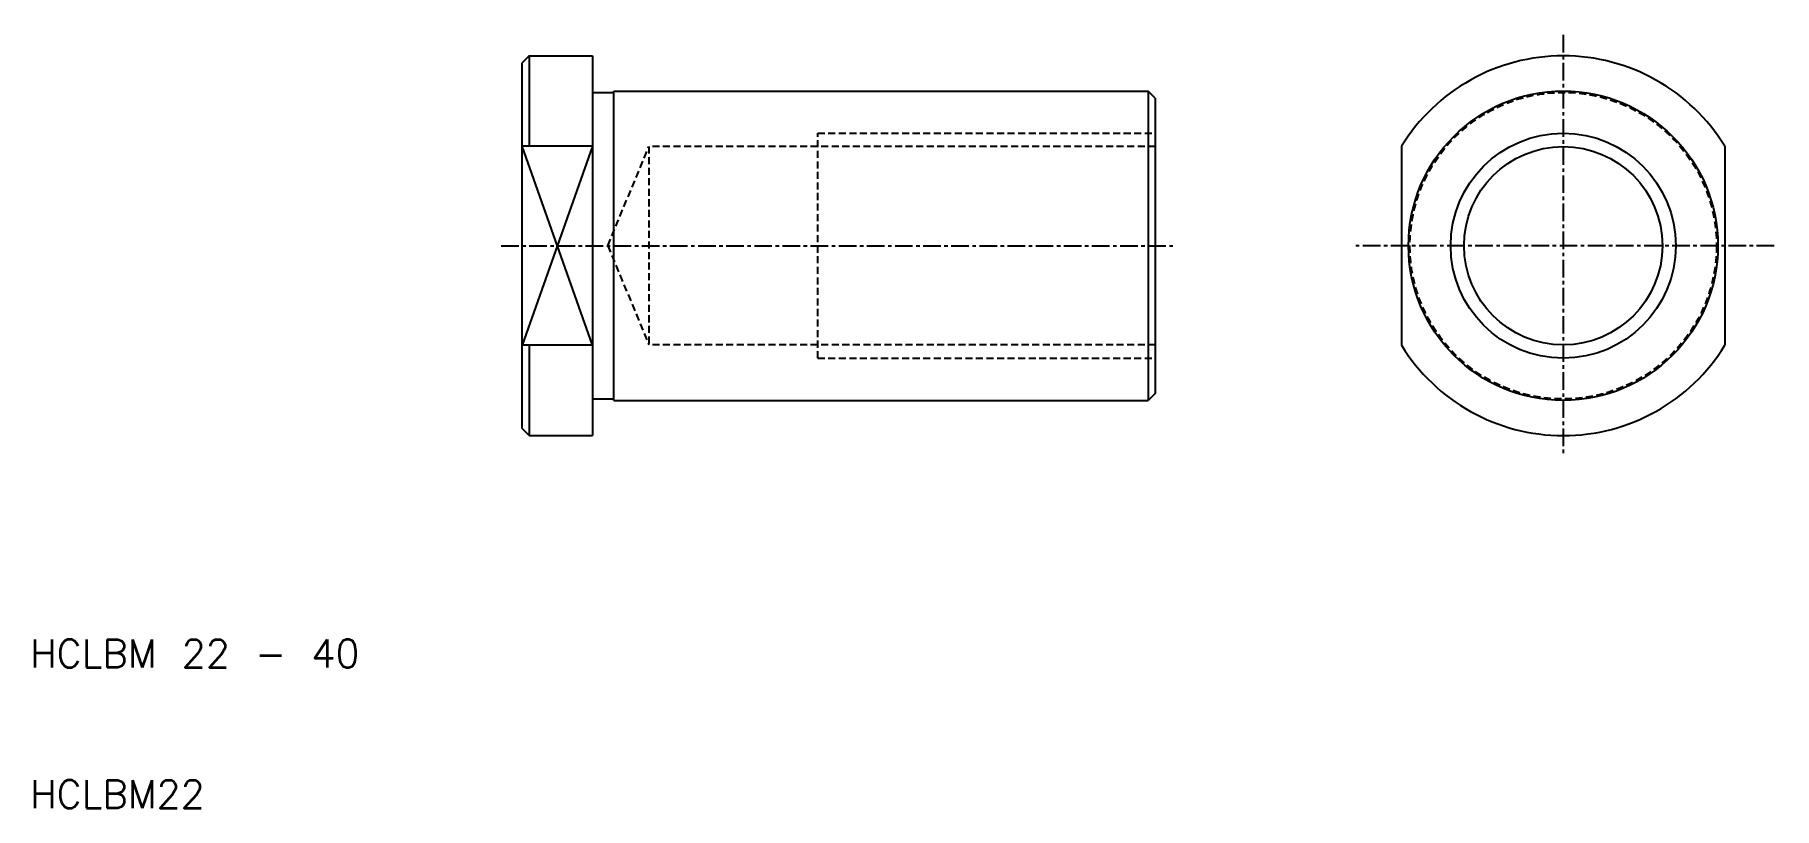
# Model space of a CAD drawing. Extents: x 10 to 134, y 10 to 65.
import ezdxf

# ---------------------------------------------------------------- set-up
doc = ezdxf.new("R2010")
doc.units = 0
doc.linetypes.add('CENTER', pattern=[2, 1.25, -0.25, 0.25, -0.25])
doc.linetypes.add('DASHED', pattern=[0.75, 0.5, -0.25])
doc.layers.get('0').update_dxf_attribs({"linetype": 'CONTINUOUS'})
doc.layers.add('CENTER', color=1, linetype='CENTER')
doc.styles.get("Standard").update_dxf_attribs({"font": 'txt.shx', "bigfont": 'extfont.shx'})

msp = doc.modelspace()

# ---------------------------------------------------------------- linework, layer by layer
at = {"color": 7, "linetype": 'CONTINUOUS'}
for p, q in [((45.5, 63.5), (45, 63)), ((45.5, 63.5), (50, 63.5)), ((45.5, 63.5), (45.5, 57.07)), ((50, 63.5), (50, 36.5)), ((45, 37), (45, 63)), ((50, 60.9), (51.5, 60.9)), ((51.5, 61), (89.5, 61)), ((51.5, 39), (51.5, 61)), ((89.5, 61), (89.5, 39)), ((90, 60.5), (89.5, 61)), ((90, 60.5), (90, 39.5)), ((50, 57.07), (45, 57.07)), ((107.5, 57.07), (107.5, 42.93)), ((130.5, 57.07), (130.5, 42.93)), ((50, 42.93), (45, 42.93)), ((45.5, 42.93), (45.5, 36.5)), ((50, 39.1), (51.5, 39.1)), ((51.5, 39), (89.5, 39)), ((90, 39.5), (89.5, 39)), ((45, 37), (45.5, 36.5)), ((45.5, 36.5), (50, 36.5))]:
    msp.add_line(p, q, dxfattribs=at)
at = {"color": 3, "linetype": 'CONTINUOUS'}
for p, q in [((50, 57.07), (45, 42.93)), ((50, 42.93), (45, 57.07))]:
    msp.add_line(p, q, dxfattribs=at)
at = {"color": 3, "linetype": 'DASHED'}
for p, q in [((51.08, 50), (54, 57.05)), ((54, 57.05), (54, 42.95)), ((90, 57.05), (54, 57.05)), ((66, 42), (66, 58)), ((66, 58), (90, 58)), ((51.08, 50), (54, 42.95)), ((90, 42.95), (54, 42.95)), ((66, 42), (90, 42))]:
    msp.add_line(p, q, dxfattribs=at)
at = {"color": 7, "linetype": 'CONTINUOUS'}
for radius in [11, 7.05]:
    msp.add_circle((119, 50), radius, dxfattribs=at)
at = {"color": 3, "linetype": 'DASHED'}
msp.add_circle((119, 50), 10.9, dxfattribs=at)
at = {"color": 3, "linetype": 'CONTINUOUS'}
msp.add_circle((119, 50), 8, dxfattribs=at)
at = {"color": 7, "linetype": 'CONTINUOUS'}
for start, end in [(31.5863, 148.4137), (211.5863, 328.4137)]:
    msp.add_arc((119, 50), 13.5, start, end, dxfattribs=at)
at = {"layer": 'CENTER', "color": 1, "linetype": 'CENTER'}
for p, q in [((119, 65), (119, 35)), ((43.5, 50), (91.5, 50)), ((134, 50), (104, 50))]:
    msp.add_line(p, q, dxfattribs=at)

# ---------------------------------------------------------------- texts
at = {"color": 7, "linetype": 'CONTINUOUS'}
for s, p in [('HCLBM 22 - 40', (10, 20)), ('HCLBM22', (10, 10))]:
    msp.add_text(s, height=2, dxfattribs=at).set_placement(p)

doc.saveas('drawing.dxf')
